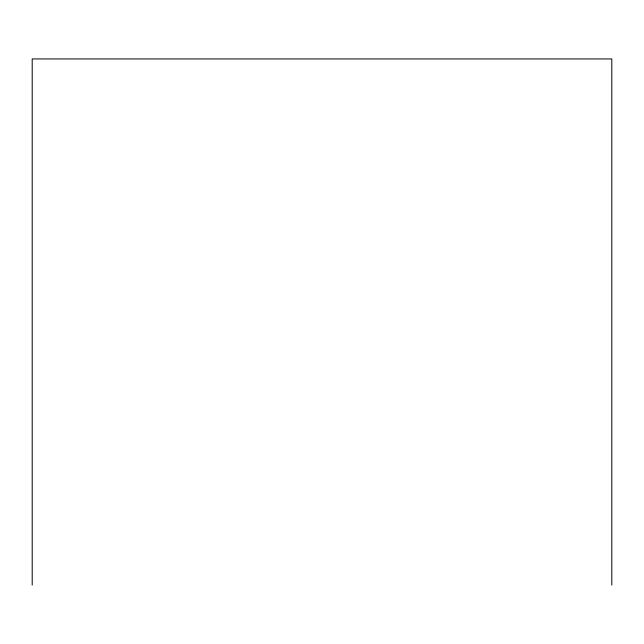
<?xml version="1.0" encoding="UTF-8"?>
<svg xmlns="http://www.w3.org/2000/svg" width="644" height="644" viewBox="0 0 644 644"><rect width="100%" height="100%" fill="white"/><g stroke="black" fill="none" stroke-linecap="round" stroke-linejoin="round"><path stroke-width="0.97" d="M611.8 585.066L611.8 58.934L32.2 58.934L32.2 585.066"/></g></svg>
